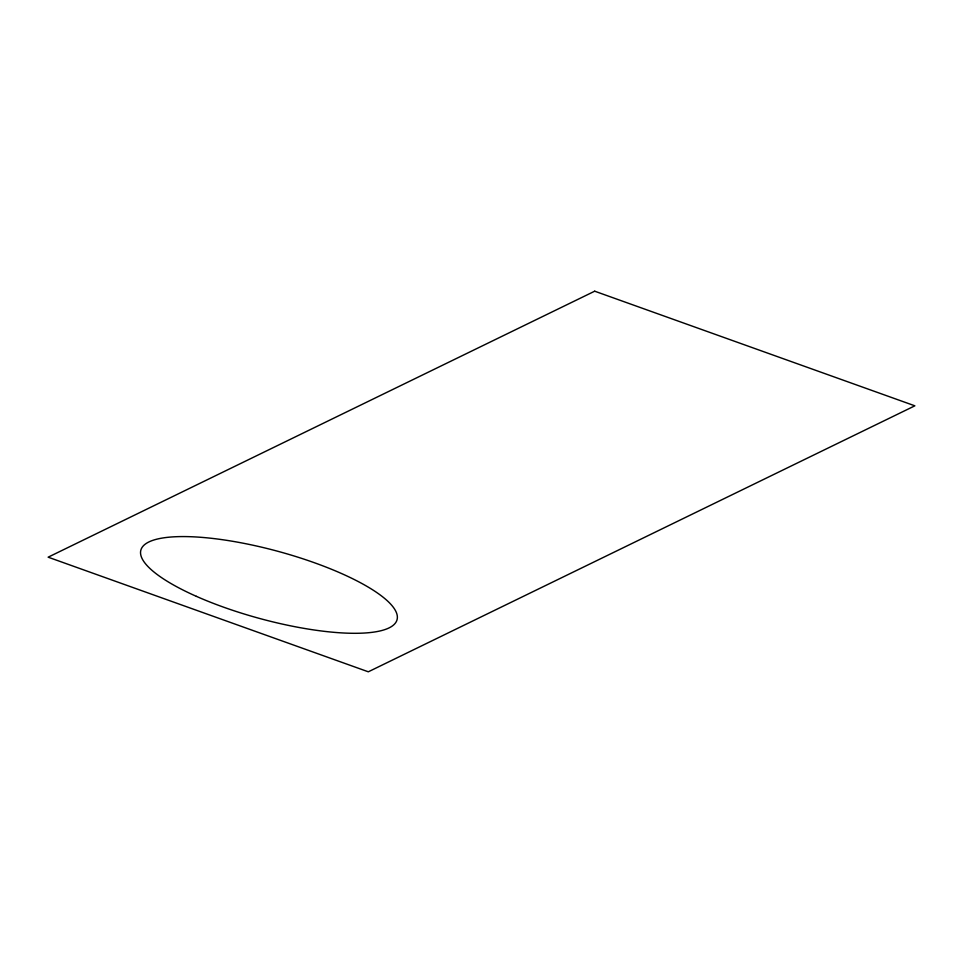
<?xml version="1.0" encoding="UTF-8"?>
<svg xmlns="http://www.w3.org/2000/svg" width="963" height="963" viewBox="0 0 963 963"><rect width="100%" height="100%" fill="white"/><g stroke="black" fill="none" stroke-linecap="round" stroke-linejoin="round"><path stroke-width="1.44" d="M594.689 291.199L48.15 557.18L368.311 671.801L914.85 405.82L594.689 291.199M196.392 596.35A132.725 34.8 15.2 0 0 396.985 619.931A132.725 34.8 15.2 0 0 213.497 538.534A132.725 34.8 15.2 0 0 196.392 596.35"/></g></svg>
